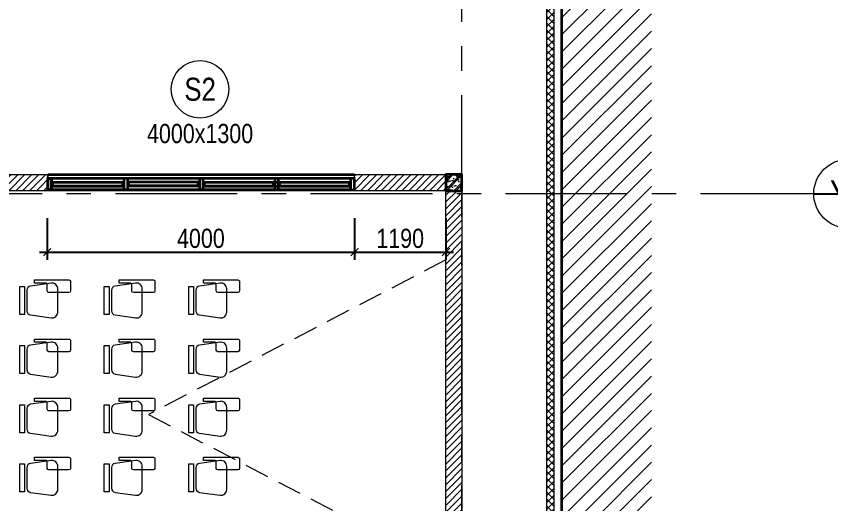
# Model space of a CAD drawing. Header units: millimetres. Extents: x -547695 to 905972, y -1055718 to 167349.
# Drawn here: x -506873 to -496268, y -845826 to -839480 of the extents above; entities that cross this region are included whole.
import ezdxf
from ezdxf.enums import TextEntityAlignment as Align
from ezdxf.xclip import XClip

# ---------------------------------------------------------------- set-up
doc = ezdxf.new("R2010")
doc.units = ezdxf.units.MM
doc.header["$XCLIPFRAME"] = 0
for name, pattern in [('$0$BASE-A0$0$HIDDEN', [0.375, 0.25, -0.125]), ('CENTER', [50.800000000000004, 31.75, -6.35, 6.35, -6.35]), ('HIDDEN', [9.524999999999999, 6.35, -3.175])]:
    doc.linetypes.add(name, pattern=pattern)
doc.layers.get('DEFPOINTS').update_dxf_attribs({"color": 1, "lineweight": 25})
for name, color, linetype in [('7a-Flashing_01', 1, 'Continuous'), ('8', 8, 'Continuous'), ('S-DIM', 8, 'Continuous')]:
    doc.layers.add(name, color=color, linetype=linetype)
for name, color, linetype, lineweight in [('A-CONC', 2, 'Continuous', 35), ('A-EQPM', 127, 'Continuous', 9), ('A-FINE', 255, 'Continuous', 25), ('A-GRID', 250, 'CENTER', 15), ('A-HEVY', 111, 'Continuous', 35), ('A-PATT', 252, 'Continuous', 9), ('A-REV', 7, 'Continuous', 35), ('A-SYMBOLS', 10, 'Continuous', 13), ('A-TEXT', 255, 'Continuous', 25), ('A-WALL', 12, 'Continuous', 13), ('A-WALL-INT', 31, 'Continuous', 9)]:
    doc.layers.add(name, color=color, linetype=linetype, lineweight=lineweight)
doc.styles.add('VTK _ Arial_2.5 mm', font='arial.ttf', dxfattribs={"width": 0.8})
doc.styles.add('VTK_Arial', font='arial.ttf', dxfattribs={"width": 0.8})
doc.styles.add('VTK_Arial_3.5 mm', font='arial.ttf', dxfattribs={"width": 0.8, "height": 3.5})
doc.dimstyles.new('A-2.5-DIM100', dxfattribs={"dimscale": 100, "dimtxt": 2.5, "dimasz": 1, "dimexe": 1, "dimexo": 0, "dimgap": 0.5, "dimtad": 1, "dimdec": 0, "dimzin": 12, "dimdsep": 46, "dimtxsty": 'VTK_Arial', "dimblk": 'ARCHTICK', "dimcen": 0, "dimdle": 1, "dimclrd": 256, "dimclre": 256, "dimclrt": 7, "dimadec": 1, "dimazin": 3, "dimtfac": 1, "dimtdec": 0, "dimtmove": 0, "dimatfit": 2, "dimfxl": 20, "dimtfill": 1, "dimtolj": 1, "dimtzin": 0, "dimlwd": -1, "dimlwe": -1, "dimarcsym": 0})

# ---------------------------------------------------------------- blocks, each defined once
blk = doc.blocks.new('t7i')
blk.add_wipeout([(0, -210), (210, -210), (210, 0), (0, 0)]).dxf.layer = '8'
at = {"layer": 'A-PATT'}
h = blk.add_hatch(dxfattribs=at)
h.set_pattern_fill('BT-01', color=256, scale=20, style=0, double=1, pattern_type=2)
h.set_pattern_definition([(49.99999999999999, (111922.472197681, 19673.81877801288), (143.4520365201507, -12.55042699651902), [15, -165]), (355, (111922.472197681, 19673.81877801288), (-27.75026672260001, 150.4384267400024), [12, -132]), (100.4514, (111934.426533681, 19672.77291001275), (115.7018763428043, 137.8879084121907), [12.748038, -140.2284224]), (46.18420000000001, (111922.472197681, 19713.81877801288), (213.4482097251289, -33.10380286580362), [22.5, -247.5]), (96.6356, (111940.2595466811, 19711.0601166127), (186.9325411097407, 194.8235741800883), [19.1220576, -210.3426]), (351.1842, (111922.472197681, 19713.81877801288), (186.9323890267255, 194.823720185065), [18, -198]), (21, (111942.472197681, 19703.81877801288), (119.3814104236923, -80.52377813306776), [15, -165]), (326.0000000000001, (111942.472197681, 19703.81877801288), (48.66306638431632, 145.0300090093706), [12, -132]), (71.4514, (111952.420644281, 19697.1084568128), (168.044525716298, 64.50609934199048), [12.748038, -140.2284224]), (37.50000000000001, (111922.472197681, 19673.81877801288), (2.431971063458134, 66.5787707662623), [0, -130.4, 0, -134, 0, -132.5]), (7.499999999999999, (111922.472197681, 19673.81877801288), (52.61390748842971, 78.88234237647205), [0, -76.39999999999999, 0, -127.4, 0, -50.5]), (327.5, (111877.872197681, 19673.81877801288), (106.7644872344818, -4.510974346875951), [0, -50, 0, -156, 0, -207]), (317.5, (111857.872197681, 19673.81877801288), (116.6372338684772, 20.02099646646354), [0, -65, 0, -103.6, 0, -147]), (45, (111922.472197681, 19673.81877801288), (-60.10407640085654, 60.10407640085654), []), (45, (111922.472197681, 19698.31877801288), (-60.10407640085654, 60.10407640085654), [])])
h.paths.add_polyline_path([(0, -210), (210, -210), (210, 0), (0, 0)])
at = {"layer": 'A-HEVY'}
blk.add_lwpolyline([(0, -210), (210, -210), (210, 0), (0, 0)], close=True, dxfattribs=at)
blk = doc.blocks.new('ERYUJH76Y')
at = {"layer": 'A-GRID', "ltscale": 50}
for points in [[(1300, 3348.158887993079), (1300, 25451.9480377544)], [(0, 3348.158887993079), (0, 25008.44865267468)], [(4693.760833570384, 12928.30377033388), (-30446.51302765415, 12928.30377033388)]]:
    blk.add_lwpolyline(points, dxfattribs=at)
at = {"layer": '8'}
blk.add_blockref('t7i', (-210, 13178.30377033574), dxfattribs=at)
blk = doc.blocks.new('12-14x20 HWFS')
at = {"layer": 'A-FINE'}
for p, q in [((-25.39699883005505, -3.007638736933586), (-25.39699883005505, 2.99767952003458)), ((-21.33899456566269, 1.922318582128355), (-24.39699883005505, 1.922318582128355)), ((-21.34279814843103, 4.073040457944444), (-20.73801054955584, 6.645490647548286)), ((-18.09071933728319, 1.683506138670054), (-18.67104078563898, 1.683506138670054)), ((-18.0907193372841, 1.683506138670054), (-17.72308869091012, 2.350172386679333)), ((-17.56717118204233, -1.69346535556906), (-18.09071933728319, 1.683506138670054)), ((-16.99276144435862, -2.360558170537843), (-17.72308869091012, 2.350172386679333)), ((-17.72308869091012, 2.350172386679333), (-17.06965306867005, 1.683506138670054)), ((-16.54921726259181, -1.673390192852821), (-17.06965306867005, 1.683506138670054)), ((-16.20003337911294, 1.683506138670054), (-17.06965306867005, 1.683506138670054)), ((-16.20003337911385, 1.683506138670054), (-15.83240273273987, 2.350172386679333)), ((-15.67648522387208, -1.69346535556906), (-16.20003337911294, 1.683506138670054)), ((-15.09896313702484, -2.380633333254082), (-15.83240273273987, 2.350172386679333)), ((-15.83240273273987, 2.350172386679333), (-15.1789671104998, 1.683506138670054)), ((-14.65541895525803, -1.69346535556906), (-15.1789671104998, 1.683506138670054)), ((-14.39481909571441, 1.683506138670054), (-15.1789671104998, 1.683506138670054)), ((-14.39481909571441, 1.683506138670054), (-14.02718844934043, 2.350172386675695)), ((-13.87127094047264, -1.69346535556906), (-14.3948190957135, 1.683506138670054)), ((-13.29374885362449, -2.380633333254082), (-14.02718844934043, 2.350172386675695)), ((-14.02718844934043, 2.350172386675695), (-13.37375282710036, 1.683506138670054)), ((-12.85020467185859, -1.69346535556906), (-13.37375282710036, 1.683506138670054)), ((-12.58960481231406, 1.683506138670054), (-13.37375282710036, 1.683506138670054)), ((-12.58960481231497, 1.683506138670054), (-12.22197416594099, 2.350172386675695)), ((-12.06605665707229, -1.69346535556906), (-12.58960481231406, 1.683506138670054)), ((-11.48853457022506, -2.380633333254082), (-12.22197416594099, 2.350172386675695)), ((-12.22197416594099, 2.350172386675695), (-11.56853854370092, 1.683506138670054)), ((-10.78439052891463, 1.683506138670054), (-11.56853854370092, 1.683506138670054)), ((-11.04499038845915, -1.69346535556906), (-11.56853854370092, 1.683506138670054)), ((-10.78439052891554, 1.683506138670054), (-10.41675988254156, 2.350172386675695)), ((-10.26084237367286, -1.69346535556906), (-10.78439052891463, 1.683506138670054)), ((-9.68332028682562, -2.380633333254082), (-10.41675988254156, 2.350172386675695)), ((-10.41675988254156, 2.350172386675695), (-9.763324260301488, 1.683506138670054)), ((-8.979176245515191, 1.683506138670054), (-9.763324260301488, 1.683506138670054)), ((-9.239776105058809, -1.69346535556906), (-9.763324260301488, 1.683506138670054)), ((-8.9791762455161, 1.683506138670054), (-8.611545599141209, 2.350172386675695)), ((-8.455628090273422, -1.69346535556906), (-8.979176245515191, 1.683506138670054)), ((-7.878106003426183, -2.380633333254082), (-8.611545599141209, 2.350172386675695)), ((-8.611545599141209, 2.350172386675695), (-7.958109976902051, 1.683506138670054)), ((-7.173961962115754, 1.683506138670054), (-7.958109976901142, 1.683506138670054)), ((-7.434561821659372, -1.69346535556906), (-7.958109976901142, 1.683506138670054)), ((-7.173961962115754, 1.683506138670054), (-6.806331315741772, 2.350172386675695)), ((-6.650413806873985, -1.69346535556906), (-7.173961962115754, 1.683506138670054)), ((-6.072891720025837, -2.380633333254082), (-6.806331315741772, 2.350172386675695)), ((-6.806331315741772, 2.350172386675695), (-6.152895693502614, 1.683506138670054)), ((-5.629347538259935, -1.69346535556906), (-6.152895693501705, 1.683506138670054)), ((-5.329868141651787, 1.41366340343302), (-1.722720664161898, 1.41366340343302)), ((-1.722720664161898, 1.41366340343302), (0, 0)), ((-1.722720664161898, -1.413663403429382), (0, 0)), ((-21.34279814843103, -1.932277799027361), (-24.39699883005505, -1.932277799027361)), ((-20.73801054955584, -6.655449864447291), (-21.34279814843103, -4.08299967484345)), ((-17.56717118204233, -1.69346535556906), (-18.67104078563898, -1.69346535556906)), ((-17.56717118204233, -1.69346535556906), (-16.99276144435862, -2.360558170537843)), ((-16.99276144435862, -2.360558170537843), (-16.54921726259181, -1.673390192852821)), ((-15.67648522387208, -1.69346535556906), (-16.56217511556315, -1.69346535556906)), ((-15.67648522387208, -1.69346535556906), (-15.09896313702484, -2.380633333254082)), ((-15.09896313702484, -2.380633333254082), (-14.65541895525803, -1.69346535556906)), ((-13.87127094047264, -1.69346535556906), (-14.65541895525803, -1.69346535556906)), ((-13.87127094047264, -1.69346535556906), (-13.29374885362449, -2.380633333254082)), ((-13.29374885362449, -2.380633333254082), (-12.85020467185859, -1.69346535556906)), ((-12.06605665707229, -1.69346535556906), (-12.85020467185859, -1.69346535556906)), ((-12.06605665707229, -1.69346535556906), (-11.48853457022506, -2.380633333254082)), ((-11.48853457022506, -2.380633333254082), (-11.04499038845915, -1.69346535556906)), ((-10.26084237367286, -1.69346535556906), (-11.04499038845915, -1.69346535556906)), ((-10.26084237367286, -1.69346535556906), (-9.68332028682562, -2.380633333254082)), ((-9.68332028682562, -2.380633333254082), (-9.239776105058809, -1.69346535556906)), ((-8.455628090273422, -1.69346535556906), (-9.239776105059718, -1.69346535556906)), ((-8.455628090273422, -1.69346535556906), (-7.878106003426183, -2.380633333254082)), ((-7.878106003426183, -2.380633333254082), (-7.434561821659372, -1.69346535556906)), ((-6.650413806873985, -1.69346535556906), (-7.434561821659372, -1.69346535556906)), ((-6.650413806873985, -1.69346535556906), (-6.072891720025837, -2.380633333254082)), ((-6.072891720025837, -2.380633333254082), (-5.629347538259935, -1.69346535556906)), ((-5.073260826818114, -1.430522762744658), (-1.722720664161898, -1.430522762744658))]:
    blk.add_line(p, q, dxfattribs=at)
for points in [[(-21.33899456566269, 1.922318582128355), (-24.39699883005505, 1.922318582128355, -0.4142135623730951), (-25.39699883005505, 2.922318582128355), (-25.39699883005505, 3.073040457944444, -0.414213562373095), (-24.39699883005505, 4.073040457944444), (-21.34279814843103, 4.073040457944444), (-21.34279814843103, -0.004979608449502848)], [(-21.33899456566269, -1.932277799027361), (-24.39699883005505, -1.932277799027361, 0.4142135623730951), (-25.39699883005505, -2.932277799027361), (-25.39699883005505, -3.08299967484345, 0.414213562373095), (-24.39699883005505, -4.08299967484345), (-21.34279814843103, -4.08299967484345), (-21.34279814843103, -0.004979608449502848)]]:
    blk.add_lwpolyline(points, format="xyb", dxfattribs=at)
for points in [[(-20.73801054955584, -6.655449864447291), (-20.73801054955584, 6.645490647548286), (-20.01167715080919, 6.645490647548286), (-20.01167715080919, -6.655449864447291)], [(-18.67104078563898, -4.086449746049766), (-18.67104078563898, 4.06959038673449), (-20.01167715080919, 4.06959038673449), (-20.01167715080919, -4.086449746049766)]]:
    blk.add_lwpolyline(points, close=True, dxfattribs=at)
for centre, radius, start, end in [((-24.39699883005505, 0.922318582128355), 1, 90, 180), ((-5.304255970404483, 2.881830588587036), 1.468390570281038, 234.6943086791252, 269.0005767096657), ((-24.39699883005505, -0.9322777990273607), 1, 180, 270), ((-5.064265201900525, -2.169041251796443), 0.7385732732347212, 89.30213547652545, 139.9158802430046)]:
    blk.add_arc(centre, radius, start, end, dxfattribs=at)
at = {"layer": 'A-FINE', "lineweight": 20}
for points in [[(-6.005701366639187, 0.734078581812355), (-5.356753149810174, 0.7528891582333017), (-4.21525524023491, 0.7335373962196172), (-3.68014217905511, 0.4056991705183464)], [(-3.73259996158049, 0.2548853612497624), (-4.241661968921107, 0.5667963463274646), (-5.337423789348577, 0.5875685391984007), (-5.980192729994997, 0.5695436905298266)], [(-2.447860064917222, -0.3795387368336378), (-2.855747234787486, -0.233771597417217), (-3.321581205258553, 0.00306547163927462), (-3.73259996158049, 0.2548853612497624)], [(-3.68014217905511, 0.4056991705183464), (-3.274387256547925, 0.1571179502607265), (-2.81552207232744, -0.07629628983704606), (-2.414889757718811, -0.2195370777590142)], [(0, 0), (-1.78165944644752, -0.7221836995558988), (-2.094344660469687, -0.5059660401420842), (-2.447860064917222, -0.3795387368336378)], [(-2.414889757718811, -0.2195370777590142), (-2.078931817856756, -0.3396744335477706), (-1.786234641898773, -0.4750112537258246), (0, 0)], [(-1.788129251950522, -0.4459402668944676), (-1.592819770769893, -0.4254990892404749), (0, 0), (0, 0)], [(-3.309955396267469, -1.038057640394982), (-3.504362710519672, -0.9972875247003685), (-4.96049769981073, -0.9316873652023787), (-5.752600940425509, -0.8984606907433772)], [(-3.03778870932274, -1.424996449764876), (-3.03778870932274, -1.424996449764876), (-3.041053551675759, -1.094442749745212), (-3.309955396267469, -1.038057640394982)], [(-2.446033747112779, -0.2942946919683891), (-2.446033747112779, -0.2942946919683891), (-1.983497810808331, -0.4664134667509643), (-1.788129251950522, -0.4459402668944676)]]:
    blk.add_open_spline(points, degree=3, dxfattribs=at)
blk = doc.blocks.new('gia co cua')
at = {"layer": '7a-Flashing_01', "const_width": 0.5}
for points in [[(0.9999836811912246, -260.1724521682504), (1.000002565124305, -13.38279802408889), (4.999982052686391, -0.1724568663337074)], [(-1.631880877539515e-05, -160.0009240506176), (-1.63185759447515e-05, -320.0000900226937), (38.99998009184492, -320.000089963407), (58.99998009161209, -250.000923991331), (74.18584841454867, -250.000923991331)]]:
    blk.add_lwpolyline(points, dxfattribs=at)
at = {"layer": 'A-CONC'}
blk.add_lwpolyline([(8.999982052773703, -247.0009282695133), (101.8295537767117, -247.0009282695133), (101.8295537767117, -230.0009282695133), (104.8295537767117, -230.0009282695133), (104.8295537767117, -250.0009282695133), (5.999981933564413, -250.0009282695133), (5.999982052773703, -0.0009282695133094876), (104.8295537767117, -0.0009282695133094876), (104.8295537767117, -20.00092826951331), (101.8295537767117, -20.00092826951331), (101.8295537767117, -3.000928269513309), (8.999982052773703, -3.000928269513309)], close=True, dxfattribs=at)
at = {"layer": 'A-PATT', "xscale": -1, "rotation": 180}
blk.add_blockref('12-14x20 HWFS', (19.89082145583234, -36.21138445603722), dxfattribs=at)
at = {"layer": 'A-PATT'}
blk.add_blockref('12-14x20 HWFS', (18.74103034098516, -177.0262263493707), dxfattribs=at)
at = {"layer": 'A-PATT', "rotation": 90}
blk.add_blockref('12-14x20 HWFS', (66.85820513081853, -231.3298825964211), dxfattribs=at)
blk = doc.blocks.new('ebve')
blk.add_wipeout([(-4209.659143328201, -400.00000000023283), (0, -400.00000000023283), (0, 3.501554601825774e-11), (-4209.659143328201, 2.7421265258453786e-10)]).dxf.layer = 'A-PATT'
at = {"color": 8}
for p, q in [((-159.8295748693636, -149.9999984254828), (-4054.829573232797, -149.999997130828)), ((-4039.829573232797, -199.999997419538), (-3126.496237785323, -199.9999977780972)), ((-2144.829571664101, -199.999997419538), (-3046.496237785323, -199.9999977780972)), ((-2064.829571664101, -199.999995466671), (-174.8295748693636, -199.9999984254828)), ((-159.8295748693636, -299.9999984254828), (-4054.829573232797, -299.999997130828)), ((-4039.829573232797, -249.999997419538), (-3126.496237785323, -249.9999977780972)), ((-2144.829571664101, -249.999997419538), (-3046.496237785323, -249.9999977780972)), ((-2064.829571664101, -249.999995466671), (-174.8295748693636, -249.9999984254828))]:
    blk.add_line(p, q, dxfattribs=at)
blk.add_lwpolyline([(-4209.659143328201, -100), (0, -100)], dxfattribs=at)
for points in [[(-4104.829573232797, -150.0000000001164), (-4054.829573232797, -150.0000000001164), (-4054.829573232797, -300.0000000001164), (-4104.829573232797, -300.0000000001164)], [(-4054.829573232797, -149.999997130828), (-4104.829573232797, -149.999997130828), (-4104.829573232797, -299.999997130828), (-4054.829573232797, -299.999997130828)], [(-4054.829573232797, -249.999997419538), (-4039.829573232797, -249.999997419538), (-4039.829573232797, -229.999997419538), (-4049.829573232797, -229.999997419538), (-4049.829573232797, -219.999997419538), (-4039.829573232797, -219.999997419538), (-4039.829573232797, -199.999997419538), (-4054.829573232797, -199.999997419538)], [(-3111.496237785323, -249.9999977780972), (-3126.496237785323, -249.9999977780972), (-3126.496237785323, -229.9999977780972), (-3116.496237785323, -229.9999977780972), (-3116.496237785323, -219.9999977780972), (-3126.496237785323, -219.9999977780972), (-3126.496237785323, -199.9999977780972), (-3111.496237785323, -199.9999977780972)], [(-3061.496237785323, -149.9999975623796), (-3111.496237785323, -149.9999975623796), (-3111.496237785323, -299.9999975623796), (-3061.496237785323, -299.9999975623796)], [(-3061.496237785323, -249.9999977780972), (-3046.496237785323, -249.9999977780972), (-3046.496237785323, -229.9999977780972), (-3056.496237785323, -229.9999977780972), (-3056.496237785323, -219.9999977780972), (-3046.496237785323, -219.9999977780972), (-3046.496237785323, -199.9999977780972), (-3061.496237785323, -199.9999977780972)], [(-2129.829571664101, -249.999997419538), (-2144.829571664101, -249.999997419538), (-2144.829571664101, -229.999997419538), (-2134.829571664101, -229.999997419538), (-2134.829571664101, -219.999997419538), (-2144.829571664101, -219.999997419538), (-2144.829571664101, -199.999997419538), (-2129.829571664101, -199.999997419538)], [(-2079.829571664101, -149.9999979939312), (-2129.829571664101, -149.9999979939312), (-2129.829571664101, -299.9999979939312), (-2079.829571664101, -299.9999979939312)], [(-2079.829571664101, -249.999995466671), (-2064.829571664101, -249.999995466671), (-2064.829571664101, -229.999995466671), (-2074.829571664101, -229.999995466671), (-2074.829571664101, -219.999995466671), (-2064.829571664101, -219.999995466671), (-2064.829571664101, -199.999995466671), (-2079.829571664101, -199.999995466671)], [(-1148.162905542878, -249.9999979647109), (-1163.162905542878, -249.9999979647109), (-1163.162905542878, -229.9999979647109), (-1153.162905542878, -229.9999979647109), (-1153.162905542878, -219.9999979647109), (-1163.162905542878, -219.9999979647109), (-1163.162905542878, -199.9999979647109), (-1148.162905542878, -199.9999979647109)], [(-1098.162905542878, -149.9999985391041), (-1148.162905542878, -149.9999985391041), (-1148.162905542878, -299.9999985391041), (-1098.162905542878, -299.9999985391041)], [(-1098.162905542878, -249.9999960118439), (-1083.162905542878, -249.9999960118439), (-1083.162905542878, -229.9999960118439), (-1093.162905542878, -229.9999960118439), (-1093.162905542878, -219.9999960118439), (-1083.162905542878, -219.9999960118439), (-1083.162905542878, -199.9999960118439), (-1098.162905542878, -199.9999960118439)], [(-159.8295748693636, -249.9999984254828), (-174.8295748693636, -249.9999984254828), (-174.8295748693636, -229.9999984254828), (-164.8295748693636, -229.9999984254828), (-164.8295748693636, -219.9999984254828), (-174.8295748693636, -219.9999984254828), (-174.8295748693636, -199.9999984254828), (-159.8295748693636, -199.9999984254828)], [(-109.8295748693636, -149.9999984254828), (-159.8295748693636, -149.9999984254828), (-159.8295748693636, -299.9999984254828), (-109.8295748693636, -299.9999984254828)]]:
    blk.add_lwpolyline(points, close=True)
at = {"color": 5, "const_width": 5.000000000000001}
for points in [[(-4049.829573232797, -224.999997419538), (-3116.496237785323, -224.9999977780972)], [(-2134.829571664101, -224.999997419538), (-3056.496237785323, -224.9999977780972)], [(-2074.829571664101, -224.999995466671), (-1148.162905542878, -224.9999968934571)], [(-1098.162905542878, -224.9999969704077), (-164.8295748693636, -224.9999984254828)]]:
    blk.add_lwpolyline(points, dxfattribs=at)
at = {"layer": 'A-HEVY'}
for points in [[(-4209.659143328201, -400.0000000002328), (-4209.659143328201, 0)], [(0, -400.000086019747), (0, 0)]]:
    blk.add_lwpolyline(points, dxfattribs=at)
at = {"layer": 'A-REV', "xscale": -1}
blk.add_blockref('gia co cua', (-4104.829589551431, -99.99907173053361), dxfattribs=at)
at = {"layer": 'A-REV'}
blk.add_blockref('gia co cua', (-104.8295537767699, -99.99915775028057), dxfattribs=at)
blk = doc.blocks.new('RHRTHRHRT')
at = {"layer": 'A-PATT', "transparency": 33554620}
h = blk.add_hatch(dxfattribs=at)
h.set_pattern_fill('ANSI37', color=256, scale=20)
h.set_pattern_definition([(45, (-12900, -14799.99999999988), (-44.90128060534577, 44.90128060534577), []), (135, (-12900, -14799.99999999988), (-44.90128060534577, -44.90128060534576), [])])
h.paths.add_polyline_path([(-99.99803908215836, -4567.111033911468), (-199.9999999998836, -4567.111033911468), (-199.9999999998836, -14799.99999999988), (-99.99803908215836, -14799.99999999988)])
h.paths.add_polyline_path([(0, -500), (-24900, -500), (-24900, -400), (0, -400)])
h.paths.add_polyline_path([(-99.99999999988358, -2114.610329514835), (-199.9999999998836, -2114.610329514835), (-199.9999999998836, -500), (-99.99999999988358, -500)])
at = {"layer": 'A-WALL', "transparency": 33554620}
h = blk.add_hatch(dxfattribs=at)
h.set_pattern_fill('ANSI31', color=253, scale=20)
h.set_pattern_definition([(45, (-24900, -14299.99999999988), (-44.90128060534577, 44.90128060534577), [])])
h.paths.add_polyline_path([(-12900, -8759.999999999884), (-12900, -14799.99999999988), (-13110, -14799.99999999988), (-13110, -8759.999999999884)])
h.paths.add_polyline_path([(-1510, -14199.99999999988), (-1510, -8759.999999998021), (-1300, -8759.999999998021), (-1300, -14199.99999999988)])
h.paths.add_polyline_path([(-1510, -8759.999999998021), (-24900, -8759.999999999884), (-24900, -8549.999999999884), (-1510, -8549.999999998021)])
at = {"layer": 'A-WALL'}
for points in [[(-1510, -8759.999999998021), (-24900, -8759.999999999884), (-24900, -8549.999999999884), (-1510, -8549.999999998021)], [(-1510, -14199.99999999988), (-1510, -8759.999999998021), (-1300, -8759.999999998021), (-1300, -14199.99999999988)]]:
    blk.add_lwpolyline(points, close=True, dxfattribs=at)
at = {"layer": 'A-WALL-INT'}
blk.add_lwpolyline([(-99.99803908215836, -4567.111033911468), (-199.9999999998836, -4567.111033911468), (-199.9999999998836, -14799.99999999988), (-99.99803908215836, -14799.99999999988)], close=True, dxfattribs=at)
at = {"layer": 'DEFPOINTS', "linetype": '$0$BASE-A0$0$HIDDEN', "ltscale": 500}
blk.add_lwpolyline([(-25550, -50), (0, -50), (0, -15050.00000000012), (-25550, -15050.00000000012)], close=True, dxfattribs=at)
at = {"layer": 'A-HEVY'}
ref = blk.add_blockref('ebve', (-2590.170425130753, -8450.00008601963), dxfattribs=at)
XClip(ref).set_block_clipping_path([(-4104.829573232797, -309.99991398025304), (-109.82957486936357, -99.99991398025304)])
at = {"layer": 'A-SYMBOLS'}
for points in [[(-6694.999998363317, -8760.000001574517), (-6694.999998363317, -8550.000001574517)], [(-2700.000000000116, -8759.999999999884), (-2700.000000000116, -8549.999999999884)]]:
    blk.add_lwpolyline(points, dxfattribs=at)
at = {"layer": 'A-GRID'}
ref = blk.add_blockref('ERYUJH76Y', (-1300, -21728.30377033376), dxfattribs=at)
XClip(ref).set_block_clipping_path([(-32069.379858537228, 5005.130660463474), (6367.103157383157, 26504.536130141118)])
blk = doc.blocks.new('ERGEG')
at = {"layer": 'A-PATT', "transparency": 33554620}
h = blk.add_hatch(dxfattribs=at)
h.set_pattern_fill('ANSI31', color=256, scale=50)
h.set_pattern_definition([(45, (0, -16211.0424277765), (-112.2532015133644, 112.2532015133644), [])])
h.paths.add_polyline_path([(0, 1145.690923888935), (1166.456442133873, 1145.690923888935), (1166.456442133873, -16211.0424277765), (0, -16211.0424277765)])
at = {"layer": 'A-HEVY'}
blk.add_lwpolyline([(0, -16211.0424277765), (0, 1145.690923888935)], dxfattribs=at)
blk = doc.blocks.new('ghe DT')
for points in [[(412.4999999923166, 175.0000000385771), (450, 175.0000000385771), (450, 581.2500001282169, 0.4142135623780959), (431.2499999960419, 600.0000001323351), (318.7499999733991, 600.0000001323933, 0.414213562373095), (299.9999999693828, 581.2500001283915), (299.9999999693828, 343.75000007583, 0.4142135623708219), (318.7499999732245, 325.0000000716973), (393.7499999883585, 325.0000000716973, -0.4142135623751408), (412.4999999923166, 306.2500000676955)], [(328.263515049417, 84.08193445224606), (84.80915860895766, 84.08193445224606, -0.3733263981960095), (35.30948642251315, 127.0262662744499), (0.7004589340067469, 369.8289990847843, -0.4563180338067213), (69.99999999511056, 449.7069345329801), (343.0726736632641, 449.7069345329801, -0.4563180338067213), (412.372214724368, 369.8289990847843), (377.7631872358616, 127.0262662744499, -0.3733263981959709)]]:
    blk.add_lwpolyline(points, format="xyb", close=True)
blk.add_lwpolyline([(40.65139346243814, 56.35427596954105), (40.65139346243814, -2.91038304567337e-11), (371.8354636944132, -2.91038304567337e-11), (371.8354636944132, 56.35427596954105)], close=True)
blk = doc.blocks.new('*U319')
blk.add_wipeout([(4.5, -1.7763568394002505e-15), (4.46451615591515, -0.5639995510393714), (4.358624225078841, -1.1191044922418465), (4.183994186497131, -1.6565604870810517), (3.943380060197386, -2.1678915334577207), (3.6405764746872635, -2.645033635316131), (3.280358823396353, -3.080461976679099), (2.868407953869105, -3.46730959249105), (2.4112205774054853, -3.7994756647590684), (1.9160068120428266, -4.071721736097089), (1.3905764746872622, -4.279754323328191), (0.8432159156357593, -4.4202926282791), (0.2825573378819078, -4.491120277927223), (-0.2825573378819094, -4.491120277927223), (-0.8432159156357608, -4.4202926282791), (-1.3905764746872642, -4.279754323328191), (-1.9160068120428249, -4.07172173609709), (-2.411220577405484, -3.799475664759071), (-2.868407953869103, -3.467309592491053), (-3.280358823396352, -3.080461976679099), (-3.6405764746872635, -2.6450336353161292), (-3.943380060197386, -2.167891533457718), (-4.183994186497131, -1.6565604870810517), (-4.358624225078839, -1.1191044922418474), (-4.464516155915151, -0.5639995510393696), (-4.5, 0), (-4.464516155915151, 0.5639995510393678), (-4.358624225078839, 1.1191044922418456), (-4.183994186497131, 1.6565604870810482), (-3.943380060197386, 2.167891533457718), (-3.6405764746872635, 2.6450336353161283), (-3.2803588233963517, 3.0804619766791), (-2.868407953869104, 3.46730959249105), (-2.4112205774054853, 3.7994756647590666), (-1.9160068120428277, 4.071721736097086), (-1.3905764746872633, 4.279754323328191), (-0.8432159156357607, 4.420292628279098), (-0.2825573378819103, 4.491120277927221), (0.28255733788190984, 4.491120277927221), (0.8432159156357604, 4.420292628279098), (1.3905764746872633, 4.27975432332819), (1.9160068120428266, 4.071721736097087), (2.4112205774054845, 3.7994756647590666), (2.868407953869104, 3.46730959249105), (3.280358823396352, 3.0804619766790964), (3.6405764746872635, 2.6450336353161283), (3.943380060197386, 2.167891533457718), (4.183994186497131, 1.65656048708105), (4.358624225078839, 1.1191044922418456), (4.464516155915151, 0.5639995510393696)])
blk.add_circle((0, 0), 4.5)
at = {"layer": 'DEFPOINTS', "color": 250}
for p, q in [((2.755455298081545e-16, 4.5), (-8.266365894244633e-16, -4.5)), ((-4.5, 5.51091059616309e-16), (4.5, -1.102182119232618e-15))]:
    blk.add_line(p, q, dxfattribs=at)
at = {"color": 7, "style": 'VTK_Arial_3.5 mm', "width": 0.8}
blk.add_attdef('X12', text='', height=3.5, dxfattribs=at).set_placement((0, 0), align=Align.MIDDLE_CENTER)
blk = doc.blocks.new('Ư4RGH56YH')
at = {"layer": 'A-SYMBOLS', "xscale": 100, "yscale": 100, "zscale": 100}
blk.add_blockref('*U319', (2103.675062386668, -8500), dxfattribs=at).add_auto_attribs({'X12': 'Y2'})
blk = doc.blocks.new('_ARCHTICK')
at = {"color": 0, "linetype": 'ByBlock', "const_width": 0.15}
blk.add_lwpolyline([(-0.5, -0.5), (0.5, 0.5)], dxfattribs=at)
blk = doc.blocks.new('*D413')
at = {"layer": 'DEFPOINTS', "color": 0, "transparency": 16777216}
for p in [(-506469.1240077406, -842110.0432465387), (-502469.1240093772, -842110.0432465387), (-502469.1240093772, -842550.2080840323)]:
    blk.add_point(p, dxfattribs=at)
at = {"layer": 'S-DIM', "transparency": 16777216}
for p, q in [((-506469.1240077406, -842110.0432465387), (-506469.1240077406, -842650.2080840323)), ((-502469.1240093772, -842110.0432465387), (-502469.1240093772, -842650.2080840323)), ((-506569.1240077406, -842550.2080840323), (-502369.1240093772, -842550.2080840323))]:
    blk.add_line(p, q, dxfattribs=at)
at = {"layer": 'S-DIM', "transparency": 16777216, "xscale": 100, "yscale": 100, "zscale": 100, "rotation": 180}
blk.add_blockref('_ARCHTICK', (-506469.1240077406, -842550.2080840323), dxfattribs=at)
at = {"layer": 'S-DIM', "transparency": 16777216, "xscale": 100, "yscale": 100, "zscale": 100}
blk.add_blockref('_ARCHTICK', (-502469.1240093772, -842550.2080840323), dxfattribs=at)
at = {"layer": 'S-DIM', "color": 7, "transparency": 16777216, "insert": (-504469.1240085589, -842372.5648371018), "char_height": 250, "attachment_point": 5, "style": 'VTK_Arial', "bg_fill": 3, "box_fill_scale": 1.1, "bg_fill_color": 257, "bg_fill_transparency": 0}
blk.add_mtext('\\A1;4000', dxfattribs=at)
blk = doc.blocks.new('*D414')
at = {"layer": 'DEFPOINTS', "color": 0, "transparency": 16777216}
for p in [(-502469.1240093772, -842110.0432465387), (-501279.1240093771, -842110.0432465387), (-501279.1240093771, -842550.2080840323)]:
    blk.add_point(p, dxfattribs=at)
at = {"layer": 'S-DIM', "transparency": 16777216}
for p, q in [((-502469.1240093772, -842110.0432465387), (-502469.1240093772, -842650.2080840323)), ((-501279.1240093771, -842110.0432465387), (-501279.1240093771, -842650.2080840323)), ((-502569.1240093772, -842550.2080840323), (-501179.1240093771, -842550.2080840323))]:
    blk.add_line(p, q, dxfattribs=at)
at = {"layer": 'S-DIM', "transparency": 16777216, "xscale": 100, "yscale": 100, "zscale": 100, "rotation": 180}
blk.add_blockref('_ARCHTICK', (-502469.1240093772, -842550.2080840323), dxfattribs=at)
at = {"layer": 'S-DIM', "transparency": 16777216, "xscale": 100, "yscale": 100, "zscale": 100}
blk.add_blockref('_ARCHTICK', (-501279.1240093771, -842550.2080840323), dxfattribs=at)
at = {"layer": 'S-DIM', "color": 7, "transparency": 16777216, "insert": (-501874.1240093772, -842372.5648371018), "char_height": 250, "attachment_point": 5, "style": 'VTK_Arial', "bg_fill": 3, "box_fill_scale": 1.1, "bg_fill_color": 257, "bg_fill_transparency": 0}
blk.add_mtext('\\A1;1190', dxfattribs=at)
blk = doc.blocks.new('*U133')
at = {"color": 7, "style": 'VTK _ Arial_2.5 mm', "width": 0.8, "flags": 8}
blk.add_attdef('900', text='', height=2.5, dxfattribs=at).set_placement((0, -5.764451912589379), align=Align.MIDDLE_CENTER)
blk.add_wipeout([(3.75, -3.552713678800501e-15), (3.7204301299292912, -0.4699996258661452), (3.6321868542323656, -0.9325870768682094), (3.486661822080942, -1.3804670725675443), (3.2861500501644874, -1.806576277881434), (3.033813728906053, -2.204194696096774), (2.7336323528302895, -2.567051647232585), (2.3903399615575847, -2.88942466040921), (2.009350481171235, -3.1662297206325576), (1.5966723433690222, -3.393101446747573), (1.158813728906049, -3.566461936106826), (0.7026799296964628, -3.683577190232583), (0.23546444823492318, -3.7426002316060174), (-0.23546444823492785, -3.7426002316060174), (-0.7026799296964705, -3.6835771902325813), (-1.1588137289060565, -3.5664619361068235), (-1.5966723433690237, -3.393101446747572), (-2.0093504811712397, -3.166229720632554), (-2.390339961557588, -2.8894246604092073), (-2.733632352830294, -2.5670516472325806), (-3.033813728906054, -2.2041946960967715), (-3.2861500501644882, -1.8065762778814305), (-3.4866618220809436, -1.3804670725675408), (-3.632186854232367, -0.9325870768682041), (-3.7204301299292917, -0.4699996258661381), (-3.75, 2.6645352591003757e-15), (-3.7204301299292917, 0.4699996258661443), (-3.632186854232366, 0.9325870768682076), (-3.486661822080942, 1.380467072567546), (-3.286150050164488, 1.8065762778814332), (-3.0338137289060523, 2.204194696096776), (-2.733632352830293, 2.567051647232585), (-2.390339961557585, 2.88942466040921), (-2.0093504811712366, 3.1662297206325576), (-1.5966723433690215, 3.3931014467475755), (-1.1588137289060518, 3.566461936106828), (-0.7026799296964664, 3.683577190232583), (-0.23546444823492443, 3.742600231606019), (0.23546444823492652, 3.742600231606019), (0.7026799296964685, 3.683577190232583), (1.1588137289060536, 3.566461936106826), (1.596672343369023, 3.3931014467475737), (2.009350481171238, 3.1662297206325576), (2.3903399615575864, 2.88942466040921), (2.7336323528302935, 2.5670516472325833), (3.033813728906053, 2.204194696096776), (3.2861500501644882, 1.8065762778814332), (3.4866618220809427, 1.3804670725675425), (3.632186854232367, 0.9325870768682041), (3.7204301299292917, 0.46999962586614075)])
blk.add_circle((0, 0), 3.75)
blk.add_attdef('SYMBOL', text='', height=3, dxfattribs=at).set_placement((0, 0), align=Align.MIDDLE_CENTER)

msp = doc.modelspace()

# ---------------------------------------------------------------- texts
at = {"layer": 'A-TEXT', "color": 7, "insert": (-508006.3389892442, -844423.7560347838), "char_height": 312.5, "width": 3183.158660849964, "attachment_point": 5, "style": 'VTK_Arial', "bg_fill": 2}
msp.add_mtext('\\A1;KHU \\PVĂN PHÒNG\\PPHỤ TRỢ\\P69 M2', dxfattribs=at)

# ---------------------------------------------------------------- next in the draw order: block references
at = {"layer": 'A-SYMBOLS'}
msp.add_blockref('RHRTHRHRT', (-499769.1240093771, -832990.2293462736), dxfattribs=at)

# ---------------------------------------------------------------- next in the draw order: linework, layer by layer
at = {"layer": 'A-EQPM', "linetype": 'HIDDEN', "ltscale": 50}
msp.add_lwpolyline([(-501279.1240093771, -842652.0244516918), (-505150.6718835727, -844665.2293462735), (-501279.1240093771, -846678.4342408552)], dxfattribs=at)

# ---------------------------------------------------------------- next in the draw order: block references
at = {"layer": 'A-EQPM', "xscale": -1.1, "yscale": 1.1, "zscale": 1.1, "rotation": 270}
for p in [(-506826.8759870006, -843407.0971177097), (-505726.8759870006, -843407.0971177097), (-504626.8759870006, -843407.0971177097), (-506826.8759870006, -844177.0971177097), (-505726.8759870006, -844177.0971177097), (-504626.8759870006, -844177.0971177097), (-506826.8759870006, -844947.0971177097), (-505726.8759870006, -844947.0971177097), (-504626.8759870006, -844947.0971177097), (-506826.8759870006, -845717.0971177097), (-505726.8759870006, -845717.0971177097), (-504626.8759870006, -845717.0971177097)]:
    msp.add_blockref('ghe DT', p, dxfattribs=at)
at = {"layer": 'A-HEVY'}
msp.add_blockref('ERGEG', (-499769.1240093771, -832990.2293462736), dxfattribs=at)

# ---------------------------------------------------------------- next in the draw order: block references
at = {"layer": 'A-SYMBOLS'}
msp.add_blockref('Ư4RGH56YH', (-498141.9395461601, -833290.2293462735), dxfattribs=at)

# ---------------------------------------------------------------- next in the draw order: block references
at = {"layer": 'A-SYMBOLS', "xscale": 100, "yscale": 100, "zscale": 100}
msp.add_blockref('*U133', (-504479.4591222364, -840429.709514588), dxfattribs=at).add_auto_attribs({'SYMBOL': 'S2', '900': '4000x1300'})

# ---------------------------------------------------------------- next in the draw order: dimensions: what is measured, and where the dimension line sits
at = {"layer": 'S-DIM'}
dim = msp.add_linear_dim(base=(-502469.1240093772, -842550.2080840323), p1=(-506469.1240077406, -842110.0432465387), p2=(-502469.1240093772, -842110.0432465387), dimstyle='A-2.5-DIM100', override={"dimpost": '\\X', "dimtmove": 1}, dxfattribs=at)
dim.commit()
dim.dimension.update_dxf_attribs({"geometry": '*D413', "text_midpoint": (-504469.1240085589, -842372.5648371018)})

# ---------------------------------------------------------------- next in the draw order: dimensions: what is measured, and where the dimension line sits
dim = msp.add_linear_dim(base=(-501279.1240093771, -842550.2080840323), p1=(-502469.1240093772, -842110.0432465387), p2=(-501279.1240093771, -842110.0432465387), dimstyle='A-2.5-DIM100', override={"dimpost": '\\X', "dimtmove": 1}, dxfattribs=at)
dim.commit()
dim.dimension.update_dxf_attribs({"geometry": '*D414', "text_midpoint": (-501874.1240093772, -842372.5648371018)})

doc.saveas('drawing.dxf')
